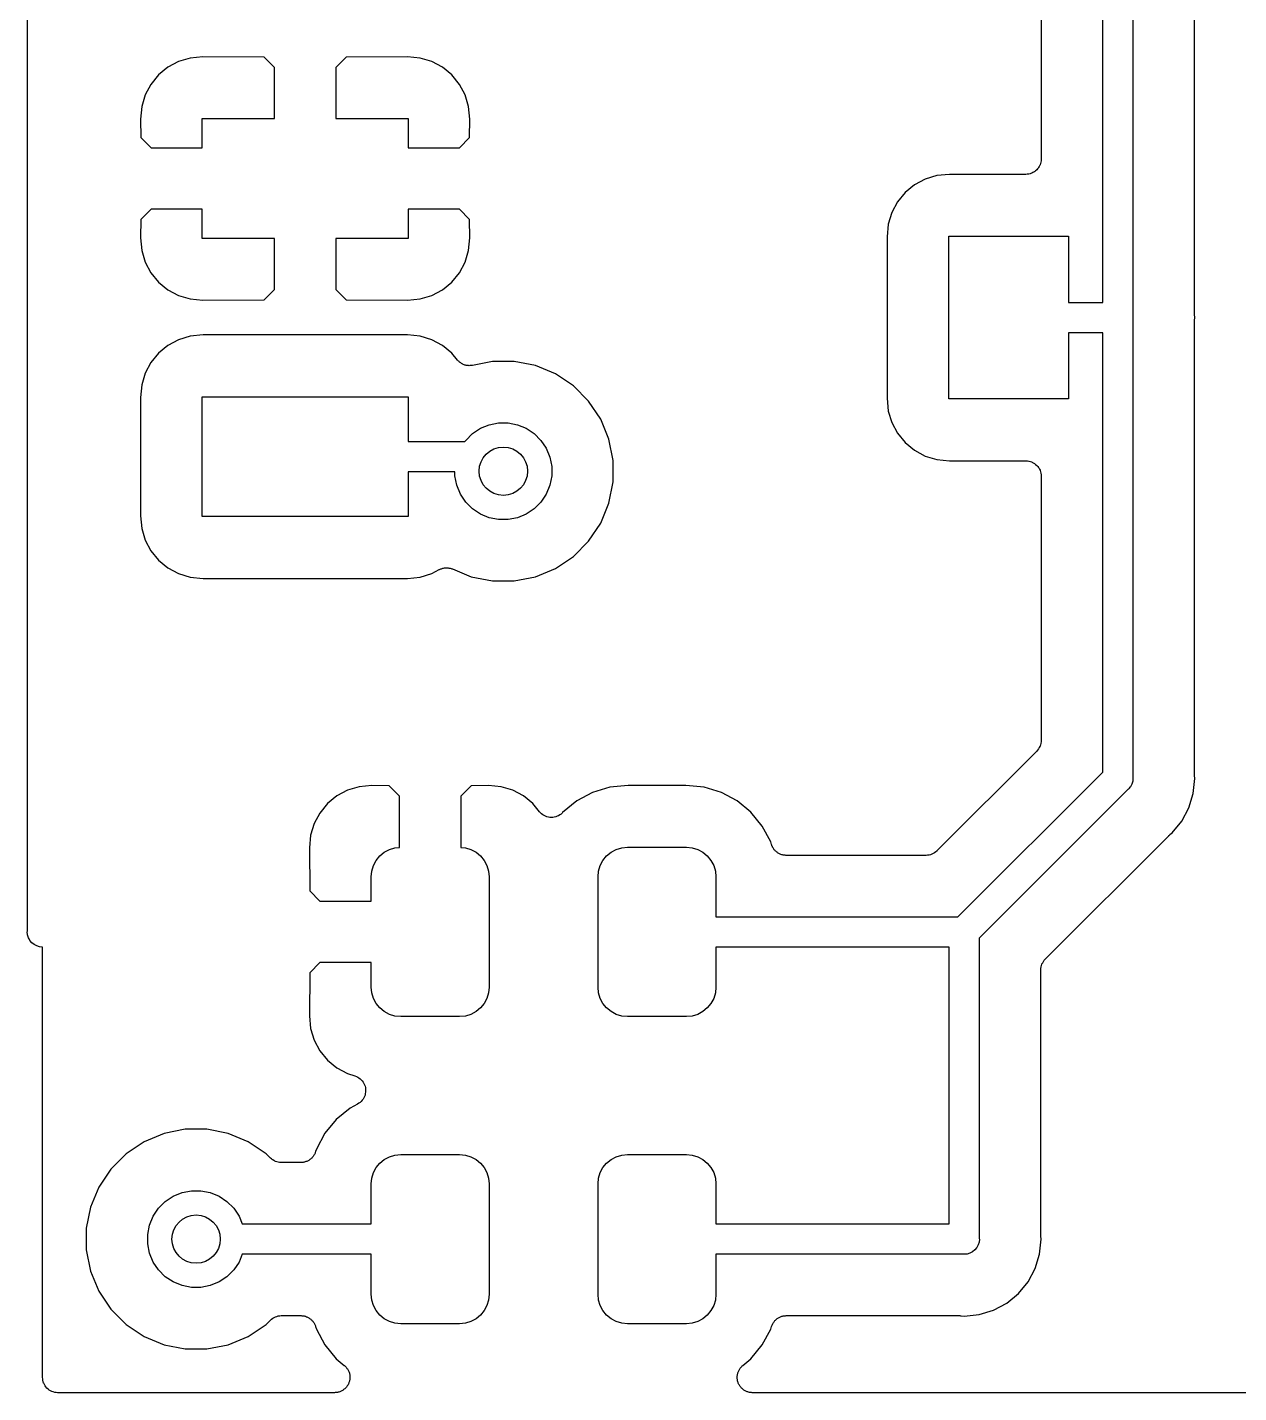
# Model space of a CAD drawing. Extents: x 4.65 to 8.46, y -5.31 to -3.29.
# Drawn here: x 4.6451 to 5.0394, y -5.3 to -4.8555 of the extents above; entities that cross this region are included whole.
import ezdxf

# ---------------------------------------------------------------- set-up
doc = ezdxf.new("R2010")
doc.units = 0
doc.header["$MEASUREMENT"] = 0
doc.layers.add('BLACK', color=7, linetype='CONTINUOUS')

msp = doc.modelspace()

# ---------------------------------------------------------------- linework, layer by layer
at = {"layer": 'BLACK', "linetype": 'CONTINUOUS'}
for p, q in [((4.64508, -4.89976), (4.64508, -4.44976)), ((4.97508, -4.75147), (4.97508, -4.89838)), ((4.99508, -4.94508), (4.99508, -4.75024)), ((5.00492, -4.75492), (5.00492, -4.94976)), ((5.02492, -4.94853), (5.02492, -4.77992)), ((4.69431, -4.86666), (4.69083, -4.86851)), ((4.69808, -4.86551), (4.69431, -4.86666)), ((4.70223, -4.8651), (4.69808, -4.86551)), ((4.72217, -4.86521), (4.70223, -4.8651)), ((4.7255, -4.86855), (4.72217, -4.86521)), ((4.74883, -4.86521), (4.7455, -4.86855)), ((4.76877, -4.8651), (4.74883, -4.86521)), ((4.77292, -4.86551), (4.76877, -4.8651)), ((4.77669, -4.86666), (4.77292, -4.86551)), ((4.78017, -4.86851), (4.77669, -4.86666)), ((4.68779, -4.87101), (4.68529, -4.87406)), ((4.69083, -4.86851), (4.68779, -4.87101)), ((4.7255, -4.88522), (4.7255, -4.86855)), ((4.7455, -4.86855), (4.7455, -4.88522)), ((4.78321, -4.87101), (4.78017, -4.86851)), ((4.78571, -4.87406), (4.78321, -4.87101)), ((4.68529, -4.87406), (4.68343, -4.87753)), ((4.78757, -4.87753), (4.78571, -4.87406)), ((4.68343, -4.87753), (4.68229, -4.8813)), ((4.78871, -4.8813), (4.78757, -4.87753)), ((4.68229, -4.8813), (4.68188, -4.88543)), ((4.78912, -4.88543), (4.78871, -4.8813)), ((4.68188, -4.88543), (4.68197, -4.89137)), ((4.702, -4.89472), (4.702, -4.88522)), ((4.702, -4.88522), (4.7255, -4.88522)), ((4.7455, -4.88522), (4.769, -4.88522)), ((4.769, -4.88522), (4.769, -4.89472)), ((4.78903, -4.89137), (4.78912, -4.88543)), ((4.68197, -4.89137), (4.68532, -4.89472)), ((4.78568, -4.89472), (4.78903, -4.89137)), ((4.68532, -4.89472), (4.702, -4.89472)), ((4.769, -4.89472), (4.78568, -4.89472)), ((4.97508, -4.89838), (4.97508, -4.89841)), ((4.97508, -4.89841), (4.97508, -4.89841)), ((4.97508, -4.89841), (4.97508, -4.89842)), ((4.97508, -4.89842), (4.97508, -4.89845)), ((4.64506, -4.9), (4.64508, -4.89976)), ((4.64508, -4.90024), (4.64506, -4.9)), ((4.64508, -5.14976), (4.64508, -4.90024)), ((4.9724, -4.90278), (4.97198, -4.903)), ((4.97282, -4.90256), (4.9724, -4.90278)), ((4.97283, -4.90255), (4.97282, -4.90256)), ((4.97285, -4.90254), (4.97283, -4.90255)), ((4.97321, -4.90225), (4.97285, -4.90254)), ((4.97358, -4.90195), (4.97321, -4.90225)), ((4.97359, -4.90194), (4.97358, -4.90195)), ((4.9736, -4.90193), (4.97359, -4.90194)), ((4.9739, -4.90156), (4.9736, -4.90193)), ((4.9742, -4.9012), (4.9739, -4.90156)), ((4.97421, -4.90119), (4.9742, -4.9012)), ((4.97422, -4.90118), (4.97421, -4.90119)), ((4.97445, -4.90076), (4.97422, -4.90118)), ((4.97467, -4.90035), (4.97445, -4.90076)), ((4.97468, -4.90033), (4.97467, -4.90035)), ((4.97469, -4.90032), (4.97468, -4.90033)), ((4.97483, -4.89987), (4.97469, -4.90032)), ((4.97497, -4.89942), (4.97483, -4.89987)), ((4.97498, -4.89938), (4.97497, -4.8994)), ((4.97497, -4.8994), (4.97497, -4.89942)), ((4.97503, -4.89892), (4.97498, -4.89938)), ((4.97508, -4.89845), (4.97503, -4.89892)), ((4.93383, -4.90679), (4.93079, -4.90929)), ((4.93731, -4.90493), (4.93383, -4.90679)), ((4.94108, -4.90379), (4.93731, -4.90493)), ((4.94525, -4.90338), (4.94108, -4.90379)), ((4.97008, -4.90338), (4.94525, -4.90338)), ((4.97055, -4.90333), (4.97008, -4.90338)), ((4.97102, -4.90329), (4.97055, -4.90333)), ((4.97103, -4.90329), (4.97102, -4.90329)), ((4.97105, -4.90328), (4.97103, -4.90329)), ((4.9715, -4.90315), (4.97105, -4.90328)), ((4.97195, -4.90301), (4.9715, -4.90315)), ((4.97197, -4.90301), (4.97195, -4.90301)), ((4.97198, -4.903), (4.97197, -4.90301)), ((4.93079, -4.90929), (4.92829, -4.91233)), ((4.68532, -4.91472), (4.68197, -4.91808)), ((4.702, -4.91472), (4.68532, -4.91472)), ((4.702, -4.92422), (4.702, -4.91472)), ((4.769, -4.91472), (4.769, -4.92422)), ((4.78568, -4.91472), (4.769, -4.91472)), ((4.78903, -4.91808), (4.78568, -4.91472)), ((4.92643, -4.91581), (4.92529, -4.91958)), ((4.92829, -4.91233), (4.92643, -4.91581)), ((4.68197, -4.91808), (4.68188, -4.92402)), ((4.78912, -4.92402), (4.78903, -4.91808)), ((4.92529, -4.91958), (4.92488, -4.92375)), ((4.68188, -4.92402), (4.68229, -4.92815)), ((4.7255, -4.92422), (4.702, -4.92422)), ((4.7255, -4.9409), (4.7255, -4.92422)), ((4.769, -4.92422), (4.7455, -4.92422)), ((4.7455, -4.92422), (4.7455, -4.9409)), ((4.78871, -4.92815), (4.78912, -4.92402)), ((4.92488, -4.92375), (4.92488, -4.97625)), ((4.945, -4.9765), (4.945, -4.9235)), ((4.945, -4.9235), (4.984, -4.9235)), ((4.984, -4.9235), (4.984, -4.94508)), ((4.68229, -4.92815), (4.68343, -4.93191)), ((4.78757, -4.93191), (4.78871, -4.92815)), ((4.68343, -4.93191), (4.68529, -4.93539)), ((4.78571, -4.93539), (4.78757, -4.93191)), ((4.68529, -4.93539), (4.68779, -4.93843)), ((4.68779, -4.93843), (4.69083, -4.94093)), ((4.78017, -4.94093), (4.78321, -4.93843)), ((4.78321, -4.93843), (4.78571, -4.93539)), ((4.69083, -4.94093), (4.69431, -4.94279)), ((4.69431, -4.94279), (4.69808, -4.94393)), ((4.72217, -4.94424), (4.7255, -4.9409)), ((4.7455, -4.9409), (4.74883, -4.94424)), ((4.77292, -4.94394), (4.77669, -4.94279)), ((4.77669, -4.94279), (4.78017, -4.94093)), ((4.69808, -4.94393), (4.70223, -4.94434)), ((4.70223, -4.94434), (4.72217, -4.94424)), ((4.74883, -4.94424), (4.76877, -4.94434)), ((4.76877, -4.94434), (4.77292, -4.94394)), ((4.984, -4.94508), (4.99508, -4.94508)), ((5.00492, -4.94976), (5.00495, -4.95)), ((5.00495, -4.95), (5.00492, -4.95024)), ((5.00492, -4.95024), (5.00492, -5.09976)), ((5.02494, -4.94874), (5.02492, -4.94853)), ((5.02492, -4.9514), (5.02495, -4.95119)), ((5.02492, -4.95147), (5.02492, -4.9514)), ((5.02492, -5.09853), (5.02492, -4.95147)), ((5.02494, -4.94895), (5.02494, -4.94874)), ((5.02495, -4.94902), (5.02494, -4.94895)), ((5.02504, -4.95), (5.02495, -4.94902)), ((5.02495, -4.95098), (5.02504, -4.95)), ((5.02495, -4.95119), (5.02495, -4.95098)), ((4.69808, -4.95606), (4.69431, -4.95721)), ((4.70225, -4.95565), (4.69808, -4.95606)), ((4.76875, -4.95565), (4.70225, -4.95565)), ((4.77292, -4.95606), (4.76875, -4.95565)), ((4.77669, -4.95721), (4.77292, -4.95606)), ((4.99508, -4.95492), (4.984, -4.95492)), ((4.984, -4.95492), (4.984, -4.9765)), ((4.99508, -5.09796), (4.99508, -4.95492)), ((4.69083, -4.95907), (4.68779, -4.96157)), ((4.69431, -4.95721), (4.69083, -4.95907)), ((4.78017, -4.95907), (4.77669, -4.95721)), ((4.78321, -4.96157), (4.78017, -4.95907)), ((4.68529, -4.96461), (4.68343, -4.96809)), ((4.68779, -4.96157), (4.68529, -4.96461)), ((4.78507, -4.96383), (4.78321, -4.96157)), ((4.78522, -4.96398), (4.78507, -4.96383)), ((4.78536, -4.96416), (4.78522, -4.96398)), ((4.78557, -4.96433), (4.78536, -4.96416)), ((4.78576, -4.96452), (4.78557, -4.96433)), ((4.78594, -4.96464), (4.78576, -4.96452)), ((4.78611, -4.96478), (4.78594, -4.96464)), ((4.78635, -4.96491), (4.78611, -4.96478)), ((4.78657, -4.96506), (4.78635, -4.96491)), ((4.78677, -4.96515), (4.78657, -4.96506)), ((4.79648, -4.96425), (4.78991, -4.96556)), ((4.80352, -4.96425), (4.79648, -4.96425)), ((4.81043, -4.96563), (4.80352, -4.96425)), ((4.68343, -4.96809), (4.68229, -4.97185)), ((4.78697, -4.96525), (4.78677, -4.96515)), ((4.78722, -4.96533), (4.78697, -4.96525)), ((4.78747, -4.96544), (4.78722, -4.96533)), ((4.78769, -4.96548), (4.78747, -4.96544)), ((4.7879, -4.96555), (4.78769, -4.96548)), ((4.78816, -4.96558), (4.7879, -4.96555)), ((4.78842, -4.96563), (4.78816, -4.96558)), ((4.78865, -4.96563), (4.78842, -4.96563)), ((4.78887, -4.96565), (4.78865, -4.96563)), ((4.78913, -4.96563), (4.78887, -4.96565)), ((4.7894, -4.96563), (4.78913, -4.96563)), ((4.78962, -4.96559), (4.7894, -4.96563)), ((4.78984, -4.96557), (4.78962, -4.96559)), ((4.78991, -4.96556), (4.78984, -4.96557)), ((4.81693, -4.96832), (4.81043, -4.96563)), ((4.82279, -4.97223), (4.81693, -4.96832)), ((4.68229, -4.97185), (4.68188, -4.97602)), ((4.82777, -4.97721), (4.82279, -4.97223)), ((4.68188, -4.97602), (4.68188, -5.01453)), ((4.702, -5.01478), (4.702, -4.97578)), ((4.702, -4.97578), (4.769, -4.97578)), ((4.769, -4.97578), (4.769, -4.99035)), ((4.83168, -4.98307), (4.82777, -4.97721)), ((4.92488, -4.97625), (4.92529, -4.98042)), ((4.984, -4.9765), (4.945, -4.9765)), ((4.92529, -4.98042), (4.92643, -4.98419)), ((4.78996, -4.98777), (4.79254, -4.98604)), ((4.79254, -4.98604), (4.79541, -4.98486)), ((4.79541, -4.98486), (4.79845, -4.98425)), ((4.79845, -4.98425), (4.80155, -4.98425)), ((4.80155, -4.98425), (4.80459, -4.98486)), ((4.80459, -4.98486), (4.80746, -4.98604)), ((4.80746, -4.98604), (4.81004, -4.98777)), ((4.83437, -4.98957), (4.83168, -4.98307)), ((4.92643, -4.98419), (4.92829, -4.98767)), ((4.769, -4.99035), (4.78751, -4.99035)), ((4.78751, -4.99035), (4.78777, -4.98996)), ((4.78777, -4.98996), (4.78996, -4.98777)), ((4.81004, -4.98777), (4.81223, -4.98996)), ((4.81223, -4.98996), (4.81396, -4.99254)), ((4.83575, -4.99648), (4.83437, -4.98957)), ((4.92829, -4.98767), (4.93079, -4.99071)), ((4.93079, -4.99071), (4.93383, -4.99321)), ((4.81396, -4.99254), (4.81514, -4.99541)), ((4.81514, -4.99541), (4.81575, -4.99845)), ((4.93383, -4.99321), (4.93731, -4.99507)), ((4.93731, -4.99507), (4.94108, -4.99621)), ((4.94108, -4.99621), (4.94525, -4.99662)), ((4.78425, -5.0002), (4.769, -5.0002)), ((4.769, -5.0002), (4.769, -5.01478)), ((4.78425, -5.00155), (4.78425, -5.0002)), ((4.81575, -4.99845), (4.81575, -5.00155)), ((4.83575, -5.00352), (4.83575, -4.99648)), ((4.94525, -4.99662), (4.97008, -4.99662)), ((4.97008, -4.99662), (4.97011, -4.99662)), ((4.97011, -4.99662), (4.97011, -4.99662)), ((4.97011, -4.99662), (4.97011, -4.99662)), ((4.97011, -4.99662), (4.97015, -4.99662)), ((4.97015, -4.99662), (4.97062, -4.99667)), ((4.97062, -4.99667), (4.97108, -4.99672)), ((4.97108, -4.99672), (4.9711, -4.99673)), ((4.9711, -4.99673), (4.97112, -4.99673)), ((4.97112, -4.99673), (4.97157, -4.99687)), ((4.97157, -4.99687), (4.97202, -4.99701)), ((4.97202, -4.99701), (4.97203, -4.99702)), ((4.97203, -4.99702), (4.97205, -4.99703)), ((4.97205, -4.99703), (4.97246, -4.99725)), ((4.97246, -4.99725), (4.97287, -4.99748)), ((4.97287, -4.99748), (4.97289, -4.99749)), ((4.97289, -4.99749), (4.9729, -4.9975)), ((4.9729, -4.9975), (4.97326, -4.9978)), ((4.97326, -4.9978), (4.97363, -4.9981)), ((4.97363, -4.9981), (4.97364, -4.99811)), ((4.97364, -4.99811), (4.97365, -4.99812)), ((4.97365, -4.99812), (4.97395, -4.99849)), ((4.97395, -4.99849), (4.97424, -4.99885)), ((4.97424, -4.99885), (4.97425, -4.99887)), ((4.97425, -4.99887), (4.97426, -4.99888)), ((4.97426, -4.99888), (4.97448, -4.9993)), ((4.97448, -4.9993), (4.9747, -4.99972)), ((4.9747, -4.99972), (4.97471, -4.99973)), ((4.97471, -4.99973), (4.97471, -4.99975)), ((4.97471, -4.99975), (4.97485, -5.0002)), ((4.97485, -5.0002), (4.97498, -5.00065)), ((4.97498, -5.00065), (4.97499, -5.00067)), ((4.97499, -5.00067), (4.97499, -5.00068)), ((4.97499, -5.00068), (4.97503, -5.00115)), ((4.78486, -5.00459), (4.78425, -5.00155)), ((4.78604, -5.00746), (4.78486, -5.00459)), ((4.81514, -5.00459), (4.81396, -5.00746)), ((4.81575, -5.00155), (4.81514, -5.00459)), ((4.83437, -5.01043), (4.83575, -5.00352)), ((4.97503, -5.00115), (4.97508, -5.00162)), ((4.97508, -5.00162), (4.97508, -5.08761)), ((4.78777, -5.01004), (4.78604, -5.00746)), ((4.81396, -5.00746), (4.81223, -5.01004)), ((4.78996, -5.01223), (4.78777, -5.01004)), ((4.79254, -5.01396), (4.78996, -5.01223)), ((4.79541, -5.01514), (4.79254, -5.01396)), ((4.80746, -5.01396), (4.80459, -5.01514)), ((4.81004, -5.01223), (4.80746, -5.01396)), ((4.81223, -5.01004), (4.81004, -5.01223)), ((4.83168, -5.01693), (4.83437, -5.01043)), ((4.68188, -5.01453), (4.68229, -5.0187)), ((4.769, -5.01478), (4.702, -5.01478)), ((4.79845, -5.01575), (4.79541, -5.01514)), ((4.80155, -5.01575), (4.79845, -5.01575)), ((4.80459, -5.01514), (4.80155, -5.01575)), ((4.82777, -5.02279), (4.83168, -5.01693)), ((4.68229, -5.0187), (4.68343, -5.02247)), ((4.68343, -5.02247), (4.68529, -5.02594)), ((4.82279, -5.02777), (4.82777, -5.02279)), ((4.68529, -5.02594), (4.68779, -5.02899)), ((4.68779, -5.02899), (4.69083, -5.03149)), ((4.69083, -5.03149), (4.69431, -5.03334)), ((4.7796, -5.03182), (4.77986, -5.03174)), ((4.77986, -5.03174), (4.78011, -5.03164)), ((4.78011, -5.03164), (4.78033, -5.0316)), ((4.78033, -5.0316), (4.78054, -5.03154)), ((4.78054, -5.03154), (4.7808, -5.03151)), ((4.7808, -5.03151), (4.78107, -5.03146)), ((4.78107, -5.03146), (4.78129, -5.03146)), ((4.78129, -5.03146), (4.78151, -5.03144)), ((4.78151, -5.03144), (4.78178, -5.03147)), ((4.78178, -5.03147), (4.78205, -5.03147)), ((4.78205, -5.03147), (4.78226, -5.03152)), ((4.78226, -5.03152), (4.78248, -5.03154)), ((4.78248, -5.03154), (4.78274, -5.03162)), ((4.78274, -5.03162), (4.783, -5.03167)), ((4.783, -5.03167), (4.7832, -5.03176)), ((4.7832, -5.03176), (4.78341, -5.03182)), ((4.81043, -5.03437), (4.81693, -5.03168)), ((4.81693, -5.03168), (4.82279, -5.02777)), ((4.69431, -5.03334), (4.69808, -5.03449)), ((4.69808, -5.03449), (4.70225, -5.0349)), ((4.70225, -5.0349), (4.76875, -5.0349)), ((4.76875, -5.0349), (4.77292, -5.03449)), ((4.77292, -5.03449), (4.77669, -5.03334)), ((4.77669, -5.03334), (4.77914, -5.03203)), ((4.77914, -5.03203), (4.7792, -5.032)), ((4.7792, -5.032), (4.77941, -5.03192)), ((4.77941, -5.03192), (4.7796, -5.03182)), ((4.78341, -5.03182), (4.78957, -5.03437)), ((4.78957, -5.03437), (4.79648, -5.03575)), ((4.79648, -5.03575), (4.80352, -5.03575)), ((4.80352, -5.03575), (4.81043, -5.03437)), ((4.97467, -5.08958), (4.97445, -5.08998)), ((4.97468, -5.08955), (4.97467, -5.08958)), ((4.97469, -5.08953), (4.97468, -5.08955)), ((4.97483, -5.08909), (4.97469, -5.08953)), ((4.97497, -5.08865), (4.97483, -5.08909)), ((4.97498, -5.08859), (4.97497, -5.08862)), ((4.97497, -5.08862), (4.97497, -5.08865)), ((4.97503, -5.08814), (4.97498, -5.08859)), ((4.97508, -5.08768), (4.97503, -5.08814)), ((4.97508, -5.08761), (4.97508, -5.08762)), ((4.97508, -5.08762), (4.97508, -5.08762)), ((4.97508, -5.08762), (4.97508, -5.08762)), ((4.97508, -5.08762), (4.97508, -5.08768)), ((4.97361, -5.09114), (4.94114, -5.12361)), ((4.97391, -5.09078), (4.97361, -5.09114)), ((4.9742, -5.09043), (4.97391, -5.09078)), ((4.97422, -5.09041), (4.9742, -5.09043)), ((4.97423, -5.09039), (4.97422, -5.09041)), ((4.97445, -5.08998), (4.97423, -5.09039)), ((4.94796, -5.14508), (4.99508, -5.09796)), ((4.75307, -5.10273), (4.7493, -5.10387)), ((4.7572, -5.10232), (4.75307, -5.10273)), ((4.76283, -5.10241), (4.7572, -5.10232)), ((4.76618, -5.10576), (4.76283, -5.10241)), ((4.78953, -5.10241), (4.78618, -5.10576)), ((4.79517, -5.10232), (4.78953, -5.10241)), ((4.79929, -5.10273), (4.79517, -5.10232)), ((4.80306, -5.10387), (4.79929, -5.10273)), ((4.83461, -5.10291), (4.82904, -5.1046)), ((4.84065, -5.10232), (4.83461, -5.10291)), ((4.85935, -5.10232), (4.84065, -5.10232)), ((4.86539, -5.10291), (4.85935, -5.10232)), ((4.87096, -5.1046), (4.86539, -5.10291)), ((5.00406, -5.10281), (5.00365, -5.10331)), ((5.00411, -5.10275), (5.00406, -5.10281)), ((5.00457, -5.10189), (5.00411, -5.10275)), ((5.00485, -5.10096), (5.00457, -5.10189)), ((5.00492, -5.10024), (5.00485, -5.10096)), ((5.00492, -5.09976), (5.00495, -5.1)), ((5.00495, -5.1), (5.00492, -5.10024)), ((5.00492, -5.10024), (5.00492, -5.10024)), ((5.02456, -5.10489), (5.02495, -5.10098)), ((5.02494, -5.09874), (5.02492, -5.09853)), ((5.02494, -5.09895), (5.02494, -5.09874)), ((5.02495, -5.09902), (5.02494, -5.09895)), ((5.02504, -5.1), (5.02495, -5.09902)), ((5.02495, -5.10098), (5.02504, -5.1)), ((5.02495, -5.10098), (5.02495, -5.10098)), ((4.74582, -5.10573), (4.74278, -5.10823)), ((4.7493, -5.10387), (4.74582, -5.10573)), ((4.76618, -5.12248), (4.76618, -5.10576)), ((4.78618, -5.10576), (4.78618, -5.12248)), ((4.80654, -5.10573), (4.80306, -5.10387)), ((4.80958, -5.10823), (4.80654, -5.10573)), ((4.82391, -5.10735), (4.8193, -5.11113)), ((4.82904, -5.1046), (4.82391, -5.10735)), ((4.87609, -5.10735), (4.87096, -5.1046)), ((4.88059, -5.11104), (4.87609, -5.10735)), ((5.00331, -5.10365), (4.95492, -5.15204)), ((5.0035, -5.1035), (5.00331, -5.10365)), ((5.00365, -5.10331), (5.0035, -5.1035)), ((5.00365, -5.10331), (5.00365, -5.10331)), ((5.02314, -5.10958), (5.02456, -5.10489)), ((4.74028, -5.11128), (4.73842, -5.11475)), ((4.74278, -5.10823), (4.74028, -5.11128)), ((4.81178, -5.11091), (4.80958, -5.10823)), ((4.81211, -5.11124), (4.81178, -5.11091)), ((4.81245, -5.11158), (4.81211, -5.11124)), ((4.81246, -5.11159), (4.81245, -5.11158)), ((4.81247, -5.1116), (4.81246, -5.11159)), ((4.81287, -5.11186), (4.81247, -5.1116)), ((4.81877, -5.11164), (4.81838, -5.1119)), ((4.81878, -5.11163), (4.81877, -5.11164)), ((4.81879, -5.11163), (4.81878, -5.11163)), ((4.81913, -5.11129), (4.81879, -5.11163)), ((4.8193, -5.11113), (4.81913, -5.11129)), ((4.88429, -5.11554), (4.88059, -5.11104)), ((5.02082, -5.11391), (5.02314, -5.10958)), ((4.73842, -5.11475), (4.73728, -5.11852)), ((4.81326, -5.11213), (4.81287, -5.11186)), ((4.81327, -5.11214), (4.81326, -5.11213)), ((4.81328, -5.11214), (4.81327, -5.11214)), ((4.81372, -5.11233), (4.81328, -5.11214)), ((4.81416, -5.11251), (4.81372, -5.11233)), ((4.81417, -5.11251), (4.81416, -5.11251)), ((4.81419, -5.11252), (4.81417, -5.11251)), ((4.81465, -5.11261), (4.81419, -5.11252)), ((4.81511, -5.11271), (4.81465, -5.11261)), ((4.81513, -5.11271), (4.81511, -5.11271)), ((4.81514, -5.11271), (4.81513, -5.11271)), ((4.81562, -5.11271), (4.81514, -5.11271)), ((4.81609, -5.11272), (4.81562, -5.11271)), ((4.8161, -5.11272), (4.81609, -5.11272)), ((4.81612, -5.11272), (4.8161, -5.11272)), ((4.81659, -5.11263), (4.81612, -5.11272)), ((4.81705, -5.11254), (4.81659, -5.11263)), ((4.81706, -5.11253), (4.81705, -5.11254)), ((4.81708, -5.11253), (4.81706, -5.11253)), ((4.81752, -5.11235), (4.81708, -5.11253)), ((4.81795, -5.11218), (4.81752, -5.11235)), ((4.81797, -5.11217), (4.81795, -5.11218)), ((4.81798, -5.11216), (4.81797, -5.11217)), ((4.81838, -5.1119), (4.81798, -5.11216)), ((4.88703, -5.12067), (4.88429, -5.11554)), ((5.01771, -5.11771), (5.02082, -5.11391)), ((4.73728, -5.11852), (4.73687, -5.12267)), ((4.88729, -5.12153), (4.88703, -5.12067)), ((4.97639, -5.15886), (5.01658, -5.11866)), ((5.01658, -5.11866), (5.01663, -5.11861)), ((5.01663, -5.11861), (5.0168, -5.11848)), ((5.0168, -5.11848), (5.01695, -5.11833)), ((5.01695, -5.11833), (5.01771, -5.11771)), ((4.73687, -5.12267), (4.73697, -5.13666)), ((4.7598, -5.12525), (4.76125, -5.12406)), ((4.76125, -5.12406), (4.76291, -5.12317)), ((4.76291, -5.12317), (4.76471, -5.12263)), ((4.76471, -5.12263), (4.76618, -5.12248)), ((4.78618, -5.12248), (4.78765, -5.12263)), ((4.78765, -5.12263), (4.78945, -5.12317)), ((4.78945, -5.12317), (4.79111, -5.12406)), ((4.79111, -5.12406), (4.79256, -5.12525)), ((4.83362, -5.12525), (4.83507, -5.12406)), ((4.83507, -5.12406), (4.83673, -5.12317)), ((4.83673, -5.12317), (4.83853, -5.12263)), ((4.83853, -5.12263), (4.8404, -5.12244)), ((4.8404, -5.12244), (4.8596, -5.12244)), ((4.8596, -5.12244), (4.86147, -5.12263)), ((4.86147, -5.12263), (4.86327, -5.12317)), ((4.86327, -5.12317), (4.86493, -5.12406)), ((4.86493, -5.12406), (4.86638, -5.12525)), ((4.88737, -5.12174), (4.88729, -5.12153)), ((4.88744, -5.12195), (4.88737, -5.12174)), ((4.88756, -5.12219), (4.88744, -5.12195)), ((4.88766, -5.12243), (4.88756, -5.12219)), ((4.88779, -5.12262), (4.88766, -5.12243)), ((4.88789, -5.12282), (4.88779, -5.12262)), ((4.88806, -5.12302), (4.88789, -5.12282)), ((4.8882, -5.12324), (4.88806, -5.12302)), ((4.88836, -5.1234), (4.8882, -5.12324)), ((4.8885, -5.12358), (4.88836, -5.1234)), ((4.8887, -5.12375), (4.8885, -5.12358)), ((4.88889, -5.12394), (4.8887, -5.12375)), ((4.88908, -5.12406), (4.88889, -5.12394)), ((4.88925, -5.1242), (4.88908, -5.12406)), ((4.88948, -5.12433), (4.88925, -5.1242)), ((4.8897, -5.12448), (4.88948, -5.12433)), ((4.88991, -5.12457), (4.8897, -5.12448)), ((4.8901, -5.12467), (4.88991, -5.12457)), ((4.89036, -5.12475), (4.8901, -5.12467)), ((4.8906, -5.12486), (4.89036, -5.12475)), ((4.89082, -5.1249), (4.8906, -5.12486)), ((4.89103, -5.12497), (4.89082, -5.1249)), ((4.8913, -5.125), (4.89103, -5.12497)), ((4.89156, -5.12505), (4.8913, -5.125)), ((4.89178, -5.12505), (4.89156, -5.12505)), ((4.892, -5.12508), (4.89178, -5.12505)), ((4.89207, -5.12508), (4.892, -5.12508)), ((4.93761, -5.12508), (4.89207, -5.12508)), ((4.93807, -5.12503), (4.93761, -5.12508)), ((4.93853, -5.12499), (4.93807, -5.12503)), ((4.93855, -5.12499), (4.93853, -5.12499)), ((4.93858, -5.12498), (4.93855, -5.12499)), ((4.93902, -5.12485), (4.93858, -5.12498)), ((4.93946, -5.12472), (4.93902, -5.12485)), ((4.93949, -5.12471), (4.93946, -5.12472)), ((4.93951, -5.1247), (4.93949, -5.12471)), ((4.93992, -5.12448), (4.93951, -5.1247)), ((4.94033, -5.12427), (4.93992, -5.12448)), ((4.94035, -5.12426), (4.94033, -5.12427)), ((4.94037, -5.12424), (4.94035, -5.12426)), ((4.94073, -5.12395), (4.94037, -5.12424)), ((4.94109, -5.12366), (4.94073, -5.12395)), ((4.94113, -5.12363), (4.94109, -5.12366)), ((4.94114, -5.12361), (4.94113, -5.12363)), ((4.94113, -5.12363), (4.94113, -5.12363)), ((4.94113, -5.12363), (4.94113, -5.12363)), ((4.75717, -5.13017), (4.75772, -5.12836)), ((4.75772, -5.12836), (4.75861, -5.12671)), ((4.75861, -5.12671), (4.7598, -5.12525)), ((4.79256, -5.12525), (4.79376, -5.12671)), ((4.79376, -5.12671), (4.79464, -5.12836)), ((4.79464, -5.12836), (4.79519, -5.13017)), ((4.83099, -5.13017), (4.83154, -5.12836)), ((4.83154, -5.12836), (4.83242, -5.12671)), ((4.83242, -5.12671), (4.83362, -5.12525)), ((4.86638, -5.12525), (4.86758, -5.12671)), ((4.86758, -5.12671), (4.86846, -5.12836)), ((4.86846, -5.12836), (4.86901, -5.13017)), ((4.75699, -5.13204), (4.75717, -5.13017)), ((4.75699, -5.14), (4.75699, -5.13204)), ((4.79519, -5.13017), (4.79537, -5.13204)), ((4.79537, -5.13204), (4.79537, -5.16796)), ((4.83081, -5.13204), (4.83099, -5.13017)), ((4.83081, -5.16796), (4.83081, -5.13204)), ((4.86901, -5.13017), (4.86919, -5.13204)), ((4.86919, -5.13204), (4.86919, -5.14508)), ((4.73697, -5.13666), (4.74031, -5.14)), ((4.74031, -5.14), (4.75699, -5.14)), ((4.86919, -5.14508), (4.94796, -5.14508)), ((4.64505, -5.15), (4.64508, -5.14976)), ((4.64515, -5.15096), (4.64505, -5.15)), ((4.64543, -5.15189), (4.64515, -5.15096)), ((4.64563, -5.15226), (4.64543, -5.15189)), ((4.64589, -5.15275), (4.64563, -5.15226)), ((4.6465, -5.1535), (4.64589, -5.15275)), ((4.64725, -5.15411), (4.6465, -5.1535)), ((4.64811, -5.15457), (4.64725, -5.15411)), ((4.64904, -5.15485), (4.64811, -5.15457)), ((4.65, -5.15495), (4.64904, -5.15485)), ((4.65, -5.295), (4.65, -5.15495)), ((4.94508, -5.15492), (4.86919, -5.15492)), ((4.86919, -5.15492), (4.86919, -5.16796)), ((4.94508, -5.24508), (4.94508, -5.15492)), ((4.95492, -5.15204), (4.95492, -5.24976)), ((4.74031, -5.16), (4.73697, -5.16334)), ((4.75699, -5.16), (4.74031, -5.16)), ((4.75699, -5.16796), (4.75699, -5.16)), ((4.97517, -5.16091), (4.97531, -5.16047)), ((4.97531, -5.16047), (4.97532, -5.16045)), ((4.97532, -5.16045), (4.97533, -5.16042)), ((4.97533, -5.16042), (4.97555, -5.16002)), ((4.97555, -5.16002), (4.97577, -5.15961)), ((4.97577, -5.15961), (4.97578, -5.15959)), ((4.97578, -5.15959), (4.9758, -5.15957)), ((4.9758, -5.15957), (4.97609, -5.15922)), ((4.97609, -5.15922), (4.97639, -5.15886)), ((4.73697, -5.16334), (4.73687, -5.17733)), ((4.97492, -5.16232), (4.97497, -5.16186)), ((4.97492, -5.16238), (4.97492, -5.16232)), ((4.97492, -5.16239), (4.97492, -5.16238)), ((4.97492, -5.16238), (4.97492, -5.16238)), ((4.97492, -5.16238), (4.97492, -5.16238)), ((4.97492, -5.24853), (4.97492, -5.16239)), ((4.97497, -5.16186), (4.97502, -5.16141)), ((4.97502, -5.16141), (4.97503, -5.16138)), ((4.97503, -5.16135), (4.97517, -5.16091)), ((4.97503, -5.16138), (4.97503, -5.16135)), ((4.75717, -5.16983), (4.75699, -5.16796)), ((4.79537, -5.16796), (4.79519, -5.16983)), ((4.83099, -5.16983), (4.83081, -5.16796)), ((4.86919, -5.16796), (4.86901, -5.16983)), ((4.75772, -5.17164), (4.75717, -5.16983)), ((4.75861, -5.17329), (4.75772, -5.17164)), ((4.7598, -5.17475), (4.75861, -5.17329)), ((4.79376, -5.17329), (4.79256, -5.17475)), ((4.79464, -5.17164), (4.79376, -5.17329)), ((4.79519, -5.16983), (4.79464, -5.17164)), ((4.83154, -5.17164), (4.83099, -5.16983)), ((4.83242, -5.17329), (4.83154, -5.17164)), ((4.83362, -5.17475), (4.83242, -5.17329)), ((4.86758, -5.17329), (4.86638, -5.17475)), ((4.86846, -5.17164), (4.86758, -5.17329)), ((4.86901, -5.16983), (4.86846, -5.17164)), ((4.73687, -5.17733), (4.73728, -5.18148)), ((4.76125, -5.17594), (4.7598, -5.17475)), ((4.76291, -5.17683), (4.76125, -5.17594)), ((4.76471, -5.17737), (4.76291, -5.17683)), ((4.76658, -5.17756), (4.76471, -5.17737)), ((4.78578, -5.17756), (4.76658, -5.17756)), ((4.78765, -5.17737), (4.78578, -5.17756)), ((4.78945, -5.17683), (4.78765, -5.17737)), ((4.79111, -5.17594), (4.78945, -5.17683)), ((4.79256, -5.17475), (4.79111, -5.17594)), ((4.83507, -5.17594), (4.83362, -5.17475)), ((4.83673, -5.17683), (4.83507, -5.17594)), ((4.83853, -5.17737), (4.83673, -5.17683)), ((4.8404, -5.17756), (4.83853, -5.17737)), ((4.8596, -5.17756), (4.8404, -5.17756)), ((4.86147, -5.17737), (4.8596, -5.17756)), ((4.86327, -5.17683), (4.86147, -5.17737)), ((4.86493, -5.17594), (4.86327, -5.17683)), ((4.86638, -5.17475), (4.86493, -5.17594)), ((4.73728, -5.18148), (4.73842, -5.18525)), ((4.73842, -5.18525), (4.74028, -5.18872)), ((4.74028, -5.18872), (4.74278, -5.19177)), ((4.74278, -5.19177), (4.74582, -5.19427)), ((4.74582, -5.19427), (4.7493, -5.19613)), ((4.7493, -5.19613), (4.75164, -5.19684)), ((4.75164, -5.19684), (4.75169, -5.19685)), ((4.75169, -5.19685), (4.75169, -5.19685)), ((4.75169, -5.19685), (4.7517, -5.19685)), ((4.7517, -5.19685), (4.75171, -5.19686)), ((4.75171, -5.19686), (4.75216, -5.19705)), ((4.75216, -5.19705), (4.75259, -5.19724)), ((4.75259, -5.19724), (4.7526, -5.19724)), ((4.7526, -5.19724), (4.75261, -5.19724)), ((4.75261, -5.19724), (4.75301, -5.19752)), ((4.75301, -5.19752), (4.7534, -5.19779)), ((4.7534, -5.19779), (4.7534, -5.19779)), ((4.7534, -5.19779), (4.75341, -5.1978)), ((4.75341, -5.1978), (4.75375, -5.19814)), ((4.75375, -5.19814), (4.75408, -5.19848)), ((4.75408, -5.19848), (4.75409, -5.19849)), ((4.75409, -5.19849), (4.75409, -5.19849)), ((4.75409, -5.19849), (4.75436, -5.1989)), ((4.75436, -5.1989), (4.75462, -5.1993)), ((4.75462, -5.1993), (4.75462, -5.1993)), ((4.75462, -5.1993), (4.75463, -5.19931)), ((4.75463, -5.19931), (4.75481, -5.19976)), ((4.75481, -5.19976), (4.75499, -5.2002)), ((4.75499, -5.2002), (4.75499, -5.20021)), ((4.75499, -5.20021), (4.75499, -5.20022)), ((4.75499, -5.20022), (4.75508, -5.20068)), ((4.75508, -5.20068), (4.75517, -5.20116)), ((4.7537, -5.20515), (4.75336, -5.20549)), ((4.75404, -5.20481), (4.7537, -5.20515)), ((4.75405, -5.20481), (4.75404, -5.20481)), ((4.75432, -5.2044), (4.75405, -5.2048)), ((4.75405, -5.2048), (4.75405, -5.20481)), ((4.75459, -5.20401), (4.75432, -5.2044)), ((4.7546, -5.20399), (4.75459, -5.204)), ((4.75459, -5.204), (4.75459, -5.20401)), ((4.75478, -5.20354), (4.7546, -5.20399)), ((4.75497, -5.20311), (4.75478, -5.20354)), ((4.75507, -5.20262), (4.75497, -5.20309)), ((4.75497, -5.20309), (4.75497, -5.2031)), ((4.75497, -5.2031), (4.75497, -5.20311)), ((4.75517, -5.20215), (4.75507, -5.20262)), ((4.75517, -5.20116), (4.75517, -5.20117)), ((4.75517, -5.20117), (4.75517, -5.20118)), ((4.75517, -5.20118), (4.75517, -5.20165)), ((4.75517, -5.20165), (4.75517, -5.20213)), ((4.75517, -5.20213), (4.75517, -5.20214)), ((4.75517, -5.20214), (4.75517, -5.20215)), ((4.75009, -5.20735), (4.74559, -5.21104)), ((4.75255, -5.20603), (4.75009, -5.20735)), ((4.75295, -5.20576), (4.75255, -5.20603)), ((4.75335, -5.2055), (4.75295, -5.20576)), ((4.75336, -5.20549), (4.75335, -5.2055)), ((4.75335, -5.2055), (4.75335, -5.2055)), ((4.74559, -5.21104), (4.7419, -5.21554)), ((4.68307, -5.21832), (4.67721, -5.22223)), ((4.68957, -5.21563), (4.68307, -5.21832)), ((4.69648, -5.21425), (4.68957, -5.21563)), ((4.70352, -5.21425), (4.69648, -5.21425)), ((4.71043, -5.21563), (4.70352, -5.21425)), ((4.71693, -5.21832), (4.71043, -5.21563)), ((4.72279, -5.22223), (4.71693, -5.21832)), ((4.7419, -5.21554), (4.73915, -5.22067)), ((4.67721, -5.22223), (4.67223, -5.22721)), ((4.72417, -5.22361), (4.72279, -5.22223)), ((4.73825, -5.22287), (4.73808, -5.22308)), ((4.73836, -5.22268), (4.73825, -5.22287)), ((4.73849, -5.22249), (4.73836, -5.22268)), ((4.73859, -5.22225), (4.73849, -5.22249)), ((4.73872, -5.22202), (4.73859, -5.22225)), ((4.73878, -5.2218), (4.73872, -5.22202)), ((4.73887, -5.2216), (4.73878, -5.2218)), ((4.73889, -5.22153), (4.73887, -5.2216)), ((4.73915, -5.22067), (4.73889, -5.22153)), ((4.76291, -5.22317), (4.76471, -5.22263)), ((4.76471, -5.22263), (4.76658, -5.22244)), ((4.76658, -5.22244), (4.78578, -5.22244)), ((4.78578, -5.22244), (4.78765, -5.22263)), ((4.78765, -5.22263), (4.78945, -5.22317)), ((4.83673, -5.22317), (4.83853, -5.22263)), ((4.83853, -5.22263), (4.8404, -5.22244)), ((4.8404, -5.22244), (4.8596, -5.22244)), ((4.8596, -5.22244), (4.86147, -5.22263)), ((4.86147, -5.22263), (4.86327, -5.22317)), ((4.67223, -5.22721), (4.66832, -5.23307)), ((4.72453, -5.22391), (4.72417, -5.22361)), ((4.72488, -5.2242), (4.72453, -5.22391)), ((4.7249, -5.22422), (4.72488, -5.2242)), ((4.72492, -5.22423), (4.7249, -5.22422)), ((4.72533, -5.22445), (4.72492, -5.22423)), ((4.72574, -5.22467), (4.72533, -5.22445)), ((4.72576, -5.22468), (4.72574, -5.22467)), ((4.72578, -5.22469), (4.72576, -5.22468)), ((4.72622, -5.22483), (4.72578, -5.22469)), ((4.72667, -5.22497), (4.72622, -5.22483)), ((4.72669, -5.22497), (4.72667, -5.22497)), ((4.72672, -5.22498), (4.72669, -5.22497)), ((4.72717, -5.22503), (4.72672, -5.22498)), ((4.72764, -5.22508), (4.72717, -5.22503)), ((4.72769, -5.22508), (4.72764, -5.22508)), ((4.72771, -5.22508), (4.72769, -5.22508)), ((4.72769, -5.22508), (4.72769, -5.22508)), ((4.72769, -5.22508), (4.72769, -5.22508)), ((4.73411, -5.22508), (4.72771, -5.22508)), ((4.73433, -5.22506), (4.73411, -5.22508)), ((4.73455, -5.22506), (4.73433, -5.22506)), ((4.73481, -5.22501), (4.73455, -5.22506)), ((4.73508, -5.22498), (4.73481, -5.22501)), ((4.73529, -5.22492), (4.73508, -5.22498)), ((4.73551, -5.22488), (4.73529, -5.22492)), ((4.73576, -5.22478), (4.73551, -5.22488)), ((4.73601, -5.2247), (4.73576, -5.22478)), ((4.73621, -5.2246), (4.73601, -5.2247)), ((4.73642, -5.22451), (4.73621, -5.2246)), ((4.73664, -5.22437), (4.73642, -5.22451)), ((4.73687, -5.22424), (4.73664, -5.22437)), ((4.73705, -5.2241), (4.73687, -5.22424)), ((4.73724, -5.22398), (4.73705, -5.2241)), ((4.73742, -5.22379), (4.73724, -5.22398)), ((4.73763, -5.22363), (4.73742, -5.22379)), ((4.73777, -5.22345), (4.73763, -5.22363)), ((4.73793, -5.2233), (4.73777, -5.22345)), ((4.73808, -5.22308), (4.73793, -5.2233)), ((4.75772, -5.22837), (4.75861, -5.22671)), ((4.75861, -5.22671), (4.7598, -5.22525)), ((4.7598, -5.22525), (4.76125, -5.22406)), ((4.76125, -5.22406), (4.76291, -5.22317)), ((4.78945, -5.22317), (4.79111, -5.22406)), ((4.79111, -5.22406), (4.79256, -5.22525)), ((4.79256, -5.22525), (4.79376, -5.22671)), ((4.79376, -5.22671), (4.79464, -5.22837)), ((4.83154, -5.22837), (4.83242, -5.22671)), ((4.83242, -5.22671), (4.83362, -5.22525)), ((4.83362, -5.22525), (4.83507, -5.22406)), ((4.83507, -5.22406), (4.83673, -5.22317)), ((4.86327, -5.22317), (4.86493, -5.22406)), ((4.86493, -5.22406), (4.86638, -5.22525)), ((4.86638, -5.22525), (4.86758, -5.22671)), ((4.86758, -5.22671), (4.86846, -5.22837)), ((4.75699, -5.23204), (4.75717, -5.23017)), ((4.75717, -5.23017), (4.75772, -5.22837)), ((4.79464, -5.22837), (4.79519, -5.23017)), ((4.79519, -5.23017), (4.79537, -5.23204)), ((4.83081, -5.23204), (4.83099, -5.23017)), ((4.83099, -5.23017), (4.83154, -5.22837)), ((4.86846, -5.22837), (4.86901, -5.23017)), ((4.86901, -5.23017), (4.86919, -5.23204)), ((4.66832, -5.23307), (4.66563, -5.23957)), ((4.68996, -5.23777), (4.69254, -5.23604)), ((4.69254, -5.23604), (4.69541, -5.23486)), ((4.69541, -5.23486), (4.69845, -5.23425)), ((4.69845, -5.23425), (4.70155, -5.23425)), ((4.70155, -5.23425), (4.70459, -5.23486)), ((4.70459, -5.23486), (4.70746, -5.23604)), ((4.70746, -5.23604), (4.71004, -5.23777)), ((4.75699, -5.24508), (4.75699, -5.23204)), ((4.79537, -5.23204), (4.79537, -5.26796)), ((4.83081, -5.26796), (4.83081, -5.23204)), ((4.86919, -5.23204), (4.86919, -5.24508)), ((4.66563, -5.23957), (4.66425, -5.24648)), ((4.68604, -5.24254), (4.68777, -5.23996)), ((4.68777, -5.23996), (4.68996, -5.23777)), ((4.71004, -5.23777), (4.71223, -5.23996)), ((4.71223, -5.23996), (4.71396, -5.24254)), ((4.68486, -5.24541), (4.68604, -5.24254)), ((4.71396, -5.24254), (4.71501, -5.24508)), ((4.71501, -5.24508), (4.75699, -5.24508)), ((4.86919, -5.24508), (4.94508, -5.24508)), ((4.66425, -5.24648), (4.66425, -5.25352)), ((4.68425, -5.24845), (4.68486, -5.24541)), ((4.68425, -5.25155), (4.68425, -5.24845)), ((4.97494, -5.24874), (4.97492, -5.24853)), ((4.97494, -5.24895), (4.97494, -5.24874)), ((4.97495, -5.24902), (4.97494, -5.24895)), ((4.97504, -5.25), (4.97495, -5.24902)), ((4.66425, -5.25352), (4.66563, -5.26043)), ((4.68486, -5.25459), (4.68425, -5.25155)), ((4.9535, -5.2535), (4.95275, -5.25411)), ((4.95411, -5.25275), (4.9535, -5.2535)), ((4.95457, -5.25189), (4.95411, -5.25275)), ((4.95485, -5.25096), (4.95457, -5.25189)), ((4.95495, -5.25), (4.95485, -5.25096)), ((4.95492, -5.24976), (4.95495, -5.25)), ((4.97456, -5.25489), (4.97504, -5.25)), ((4.68604, -5.25746), (4.68486, -5.25459)), ((4.68777, -5.26004), (4.68604, -5.25746)), ((4.71396, -5.25746), (4.71223, -5.26004)), ((4.71501, -5.25492), (4.71396, -5.25746)), ((4.75699, -5.25492), (4.71501, -5.25492)), ((4.75699, -5.26796), (4.75699, -5.25492)), ((4.94976, -5.25492), (4.86919, -5.25492)), ((4.86919, -5.25492), (4.86919, -5.26796)), ((4.95, -5.25495), (4.94976, -5.25492)), ((4.95024, -5.25492), (4.95, -5.25495)), ((4.95096, -5.25485), (4.95024, -5.25492)), ((4.95024, -5.25492), (4.95024, -5.25492)), ((4.95189, -5.25457), (4.95096, -5.25485)), ((4.95275, -5.25411), (4.95189, -5.25457)), ((4.97314, -5.25958), (4.97456, -5.25489)), ((4.66563, -5.26043), (4.66832, -5.26693)), ((4.68996, -5.26223), (4.68777, -5.26004)), ((4.69254, -5.26396), (4.68996, -5.26223)), ((4.71004, -5.26223), (4.70746, -5.26396)), ((4.71223, -5.26004), (4.71004, -5.26223)), ((4.97082, -5.26391), (4.97314, -5.25958)), ((4.66832, -5.26693), (4.67223, -5.27279)), ((4.69541, -5.26514), (4.69254, -5.26396)), ((4.69845, -5.26575), (4.69541, -5.26514)), ((4.70155, -5.26575), (4.69845, -5.26575)), ((4.70459, -5.26514), (4.70155, -5.26575)), ((4.70746, -5.26396), (4.70459, -5.26514)), ((4.96771, -5.26771), (4.97082, -5.26391)), ((4.75717, -5.26983), (4.75699, -5.26796)), ((4.75772, -5.27163), (4.75717, -5.26983)), ((4.75861, -5.27329), (4.75772, -5.27163)), ((4.79464, -5.27163), (4.79376, -5.27329)), ((4.79519, -5.26983), (4.79464, -5.27163)), ((4.79537, -5.26796), (4.79519, -5.26983)), ((4.83099, -5.26983), (4.83081, -5.26796)), ((4.83154, -5.27163), (4.83099, -5.26983)), ((4.83242, -5.27329), (4.83154, -5.27163)), ((4.86846, -5.27163), (4.86758, -5.27329)), ((4.86901, -5.26983), (4.86846, -5.27163)), ((4.86919, -5.26796), (4.86901, -5.26983)), ((4.95958, -5.27314), (4.96391, -5.27082)), ((4.96391, -5.27082), (4.96771, -5.26771)), ((4.67223, -5.27279), (4.67721, -5.27777)), ((4.72422, -5.27634), (4.72458, -5.27605)), ((4.72458, -5.27605), (4.72494, -5.27576)), ((4.72494, -5.27576), (4.72496, -5.27574)), ((4.72496, -5.27574), (4.72498, -5.27573)), ((4.72498, -5.27573), (4.72539, -5.27552)), ((4.72539, -5.27552), (4.7258, -5.2753)), ((4.7258, -5.2753), (4.72582, -5.27529)), ((4.72582, -5.27529), (4.72585, -5.27528)), ((4.72585, -5.27528), (4.72629, -5.27515)), ((4.72629, -5.27515), (4.72673, -5.27502)), ((4.72673, -5.27502), (4.72676, -5.27501)), ((4.72676, -5.27501), (4.72679, -5.27501)), ((4.72679, -5.27501), (4.72724, -5.27497)), ((4.72724, -5.27497), (4.72771, -5.27492)), ((4.72771, -5.27492), (4.73411, -5.27492)), ((4.73411, -5.27492), (4.73418, -5.27492)), ((4.73418, -5.27492), (4.7344, -5.27495)), ((4.7344, -5.27495), (4.73462, -5.27495)), ((4.73462, -5.27495), (4.73488, -5.275)), ((4.73488, -5.275), (4.73515, -5.27503)), ((4.73515, -5.27503), (4.73536, -5.2751)), ((4.73536, -5.2751), (4.73558, -5.27514)), ((4.73558, -5.27514), (4.73582, -5.27525)), ((4.73582, -5.27525), (4.73608, -5.27533)), ((4.73608, -5.27533), (4.73627, -5.27543)), ((4.73627, -5.27543), (4.73648, -5.27552)), ((4.73648, -5.27552), (4.7367, -5.27567)), ((4.7367, -5.27567), (4.73693, -5.2758)), ((4.73693, -5.2758), (4.7371, -5.27594)), ((4.7371, -5.27594), (4.73729, -5.27606)), ((4.73729, -5.27606), (4.73748, -5.27625)), ((4.73748, -5.27625), (4.73768, -5.27642)), ((4.7598, -5.27475), (4.75861, -5.27329)), ((4.76125, -5.27594), (4.7598, -5.27475)), ((4.76291, -5.27683), (4.76125, -5.27594)), ((4.79111, -5.27594), (4.78945, -5.27683)), ((4.79256, -5.27475), (4.79111, -5.27594)), ((4.79376, -5.27329), (4.79256, -5.27475)), ((4.83362, -5.27475), (4.83242, -5.27329)), ((4.83507, -5.27594), (4.83362, -5.27475)), ((4.83673, -5.27683), (4.83507, -5.27594)), ((4.86493, -5.27594), (4.86327, -5.27683)), ((4.86638, -5.27475), (4.86493, -5.27594)), ((4.86758, -5.27329), (4.86638, -5.27475)), ((4.88855, -5.27637), (4.88876, -5.27621)), ((4.88876, -5.27621), (4.88895, -5.27602)), ((4.88895, -5.27602), (4.88913, -5.2759)), ((4.88913, -5.2759), (4.88931, -5.27576)), ((4.88931, -5.27576), (4.88954, -5.27563)), ((4.88954, -5.27563), (4.88976, -5.27549)), ((4.88976, -5.27549), (4.88997, -5.2754)), ((4.88997, -5.2754), (4.89017, -5.2753)), ((4.89017, -5.2753), (4.89042, -5.27522)), ((4.89042, -5.27522), (4.89067, -5.27512)), ((4.89067, -5.27512), (4.89089, -5.27508)), ((4.89089, -5.27508), (4.8911, -5.27502)), ((4.8911, -5.27502), (4.89137, -5.27499)), ((4.89137, -5.27499), (4.89163, -5.27494)), ((4.89163, -5.27494), (4.89185, -5.27494)), ((4.89185, -5.27494), (4.89207, -5.27492)), ((4.89207, -5.27492), (4.94853, -5.27492)), ((4.94853, -5.27492), (4.9486, -5.27492)), ((4.9486, -5.27492), (4.94881, -5.27495)), ((4.94881, -5.27495), (4.94902, -5.27495)), ((4.94902, -5.27495), (4.95, -5.27504)), ((4.95, -5.27504), (4.95098, -5.27495)), ((4.95098, -5.27495), (4.95489, -5.27456)), ((4.95489, -5.27456), (4.95958, -5.27314)), ((4.67721, -5.27777), (4.68307, -5.28168)), ((4.71693, -5.28168), (4.72279, -5.27777)), ((4.72279, -5.27777), (4.72417, -5.27639)), ((4.72417, -5.27639), (4.72418, -5.27637)), ((4.72418, -5.27637), (4.72422, -5.27634)), ((4.72418, -5.27637), (4.72418, -5.27637)), ((4.72418, -5.27637), (4.72418, -5.27637)), ((4.73768, -5.27642), (4.73782, -5.2766)), ((4.73782, -5.2766), (4.73798, -5.27676)), ((4.73798, -5.27676), (4.73812, -5.27698)), ((4.73812, -5.27698), (4.73829, -5.27718)), ((4.73829, -5.27718), (4.73839, -5.27738)), ((4.73839, -5.27738), (4.73852, -5.27757)), ((4.73852, -5.27757), (4.73862, -5.27781)), ((4.73862, -5.27781), (4.73874, -5.27805)), ((4.73874, -5.27805), (4.73881, -5.27826)), ((4.73881, -5.27826), (4.73889, -5.27847)), ((4.73889, -5.27847), (4.73915, -5.27933)), ((4.73915, -5.27933), (4.7419, -5.28446)), ((4.76471, -5.27737), (4.76291, -5.27683)), ((4.76658, -5.27756), (4.76471, -5.27737)), ((4.78578, -5.27756), (4.76658, -5.27756)), ((4.78765, -5.27737), (4.78578, -5.27756)), ((4.78945, -5.27683), (4.78765, -5.27737)), ((4.83853, -5.27737), (4.83673, -5.27683)), ((4.8404, -5.27756), (4.83853, -5.27737)), ((4.8596, -5.27756), (4.8404, -5.27756)), ((4.86147, -5.27737), (4.8596, -5.27756)), ((4.86327, -5.27683), (4.86147, -5.27737)), ((4.88429, -5.28446), (4.88703, -5.27933)), ((4.88703, -5.27933), (4.88729, -5.27847)), ((4.88729, -5.27847), (4.88731, -5.2784)), ((4.88731, -5.2784), (4.8874, -5.2782)), ((4.8874, -5.2782), (4.88746, -5.27798)), ((4.88746, -5.27798), (4.88759, -5.27775)), ((4.88759, -5.27775), (4.8877, -5.27751)), ((4.8877, -5.27751), (4.88782, -5.27732)), ((4.88782, -5.27732), (4.88793, -5.27713)), ((4.88793, -5.27713), (4.8881, -5.27692)), ((4.8881, -5.27692), (4.88825, -5.2767)), ((4.88825, -5.2767), (4.88841, -5.27655)), ((4.88841, -5.27655), (4.88855, -5.27637)), ((4.68307, -5.28168), (4.68957, -5.28437)), ((4.68957, -5.28437), (4.69648, -5.28575)), ((4.70352, -5.28575), (4.71043, -5.28437)), ((4.71043, -5.28437), (4.71693, -5.28168)), ((4.7419, -5.28446), (4.74559, -5.28896)), ((4.88059, -5.28896), (4.88429, -5.28446)), ((4.69648, -5.28575), (4.70352, -5.28575)), ((4.74559, -5.28896), (4.74824, -5.29113)), ((4.87794, -5.29113), (4.88059, -5.28896)), ((4.74824, -5.29113), (4.74829, -5.29118)), ((4.74829, -5.29118), (4.74846, -5.29135)), ((4.74846, -5.29135), (4.74864, -5.2915)), ((4.74864, -5.2915), (4.7488, -5.2917)), ((4.7488, -5.2917), (4.74897, -5.29188)), ((4.74897, -5.29188), (4.7491, -5.29208)), ((4.7491, -5.29208), (4.74925, -5.29226)), ((4.74925, -5.29226), (4.74937, -5.29249)), ((4.74937, -5.29249), (4.74951, -5.2927)), ((4.74951, -5.2927), (4.74959, -5.29292)), ((4.74959, -5.29292), (4.7497, -5.29313)), ((4.7497, -5.29313), (4.74978, -5.29337)), ((4.74978, -5.29337), (4.74987, -5.2936)), ((4.74987, -5.2936), (4.74991, -5.29384)), ((4.74991, -5.29384), (4.74998, -5.29406)), ((4.87619, -5.29425), (4.87622, -5.29399)), ((4.87622, -5.29399), (4.87629, -5.29377)), ((4.87629, -5.29377), (4.87633, -5.29354)), ((4.87633, -5.29354), (4.87643, -5.2933)), ((4.87643, -5.2933), (4.8765, -5.29306)), ((4.8765, -5.29306), (4.87662, -5.29285)), ((4.87662, -5.29285), (4.87671, -5.29264)), ((4.87671, -5.29264), (4.87685, -5.29243)), ((4.87685, -5.29243), (4.87697, -5.2922)), ((4.87697, -5.2922), (4.87712, -5.29202)), ((4.87712, -5.29202), (4.87725, -5.29182)), ((4.87725, -5.29182), (4.87743, -5.29165)), ((4.87743, -5.29165), (4.87759, -5.29145)), ((4.87759, -5.29145), (4.87777, -5.2913)), ((4.87777, -5.2913), (4.87794, -5.29113)), ((4.65005, -5.29547), (4.65, -5.295)), ((4.65009, -5.29594), (4.65005, -5.29547)), ((4.65009, -5.29595), (4.65009, -5.29594)), ((4.6501, -5.29597), (4.65009, -5.29595)), ((4.65023, -5.29642), (4.6501, -5.29597)), ((4.65036, -5.29687), (4.65023, -5.29642)), ((4.65037, -5.29689), (4.65036, -5.29687)), ((4.65038, -5.29691), (4.65037, -5.29689)), ((4.6506, -5.29732), (4.65038, -5.29691)), ((4.65082, -5.29774), (4.6506, -5.29732)), ((4.65083, -5.29775), (4.65082, -5.29774)), ((4.65084, -5.29777), (4.65083, -5.29775)), ((4.65113, -5.29813), (4.65084, -5.29777)), ((4.65143, -5.2985), (4.65113, -5.29813)), ((4.74874, -5.29837), (4.74859, -5.29855)), ((4.74891, -5.2982), (4.74874, -5.29837)), ((4.74905, -5.29799), (4.74891, -5.2982)), ((4.74921, -5.2978), (4.74905, -5.29799)), ((4.74933, -5.29759), (4.74921, -5.2978)), ((4.74946, -5.29739), (4.74933, -5.29759)), ((4.74956, -5.29716), (4.74946, -5.29739)), ((4.74968, -5.29694), (4.74956, -5.29716)), ((4.74975, -5.29671), (4.74968, -5.29694)), ((4.74984, -5.29649), (4.74975, -5.29671)), ((4.74989, -5.29625), (4.74984, -5.29649)), ((4.74997, -5.29601), (4.74989, -5.29625)), ((4.74999, -5.29577), (4.74997, -5.29601)), ((4.74998, -5.29406), (4.75, -5.29431)), ((4.75004, -5.29554), (4.74999, -5.29577)), ((4.75, -5.29431), (4.75005, -5.29456)), ((4.75007, -5.29503), (4.75004, -5.29529)), ((4.75004, -5.29529), (4.75004, -5.29554)), ((4.75005, -5.29456), (4.75005, -5.2948)), ((4.75005, -5.2948), (4.75007, -5.29503)), ((4.87611, -5.29497), (4.87614, -5.29473)), ((4.87614, -5.29522), (4.87611, -5.29497)), ((4.87614, -5.29449), (4.87619, -5.29425)), ((4.87614, -5.29473), (4.87614, -5.29449)), ((4.87614, -5.29547), (4.87614, -5.29522)), ((4.87618, -5.2957), (4.87614, -5.29547)), ((4.8762, -5.29594), (4.87618, -5.2957)), ((4.87627, -5.29618), (4.8762, -5.29594)), ((4.87632, -5.29643), (4.87627, -5.29618)), ((4.87641, -5.29665), (4.87632, -5.29643)), ((4.87648, -5.29687), (4.87641, -5.29665)), ((4.87659, -5.2971), (4.87648, -5.29687)), ((4.87669, -5.29733), (4.87659, -5.2971)), ((4.87682, -5.29753), (4.87669, -5.29733)), ((4.87693, -5.29774), (4.87682, -5.29753)), ((4.87709, -5.29793), (4.87693, -5.29774)), ((4.87723, -5.29814), (4.87709, -5.29793)), ((4.87739, -5.29831), (4.87723, -5.29814)), ((4.87754, -5.2985), (4.87739, -5.29831)), ((4.65144, -5.29851), (4.65143, -5.2985)), ((4.65145, -5.29852), (4.65144, -5.29851)), ((4.65182, -5.29882), (4.65145, -5.29852)), ((4.65218, -5.29913), (4.65182, -5.29882)), ((4.65219, -5.29913), (4.65218, -5.29913)), ((4.6522, -5.29915), (4.65219, -5.29913)), ((4.65262, -5.29937), (4.6522, -5.29915)), ((4.65303, -5.2996), (4.65262, -5.29937)), ((4.65305, -5.2996), (4.65303, -5.2996)), ((4.65306, -5.29961), (4.65305, -5.2996)), ((4.65351, -5.29975), (4.65306, -5.29961)), ((4.65396, -5.29989), (4.65351, -5.29975)), ((4.65398, -5.29989), (4.65396, -5.29989)), ((4.65399, -5.2999), (4.65398, -5.29989)), ((4.65446, -5.29995), (4.65399, -5.2999)), ((4.65493, -5.3), (4.65446, -5.29995)), ((4.65496, -5.3), (4.65493, -5.3)), ((4.65497, -5.3), (4.65496, -5.3)), ((4.655, -5.3), (4.65497, -5.3)), ((4.65497, -5.3), (4.65497, -5.3)), ((4.74507, -5.3), (4.655, -5.3)), ((4.7453, -5.29998), (4.74507, -5.3)), ((4.74554, -5.29998), (4.7453, -5.29998)), ((4.74579, -5.29993), (4.74554, -5.29998)), ((4.74604, -5.2999), (4.74579, -5.29993)), ((4.74627, -5.29984), (4.74604, -5.2999)), ((4.7465, -5.29979), (4.74627, -5.29984)), ((4.74673, -5.2997), (4.7465, -5.29979)), ((4.74697, -5.29962), (4.74673, -5.2997)), ((4.74718, -5.29951), (4.74697, -5.29962)), ((4.7474, -5.29942), (4.74718, -5.29951)), ((4.74761, -5.29928), (4.7474, -5.29942)), ((4.74783, -5.29916), (4.74761, -5.29928)), ((4.74802, -5.29901), (4.74783, -5.29916)), ((4.74822, -5.29888), (4.74802, -5.29901)), ((4.7484, -5.29871), (4.74822, -5.29888)), ((4.74859, -5.29855), (4.7484, -5.29871)), ((4.87773, -5.29866), (4.87754, -5.2985)), ((4.87791, -5.29884), (4.87773, -5.29866)), ((4.87811, -5.29897), (4.87791, -5.29884)), ((4.87829, -5.29913), (4.87811, -5.29897)), ((4.87851, -5.29925), (4.87829, -5.29913)), ((4.87872, -5.29939), (4.87851, -5.29925)), ((4.87894, -5.29948), (4.87872, -5.29939)), ((4.87914, -5.2996), (4.87894, -5.29948)), ((4.87938, -5.29967), (4.87914, -5.2996)), ((4.87962, -5.29977), (4.87938, -5.29967)), ((4.87985, -5.29982), (4.87962, -5.29977)), ((4.88007, -5.29989), (4.87985, -5.29982)), ((4.88032, -5.29992), (4.88007, -5.29989)), ((4.88057, -5.29997), (4.88032, -5.29992)), ((4.88081, -5.29997), (4.88057, -5.29997)), ((4.88104, -5.3), (4.88081, -5.29997)), ((4.88111, -5.3), (4.88104, -5.3)), ((5.07424, -5.3), (4.88111, -5.3))]:
    msp.add_line(p, q, dxfattribs=at)
at = {"layer": 'BLACK'}
for centre in [(4.8, -5), (4.7, -5.25)]:
    msp.add_circle(centre, 0.00787, dxfattribs=at)

doc.saveas('drawing.dxf')
